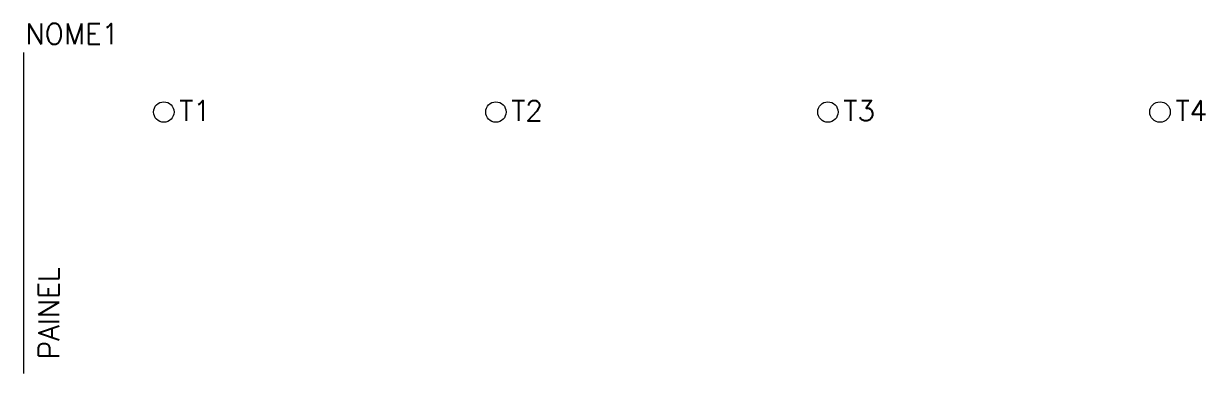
# Model space of a CAD drawing. Extents: x 388 to 504, y 323 to 357.
import ezdxf
from ezdxf.enums import TextEntityAlignment as Align

# ---------------------------------------------------------------- set-up
doc = ezdxf.new("R2010")
doc.units = 0
doc.header["$MEASUREMENT"] = 0
doc.layers.get('0').update_dxf_attribs({"linetype": 'CONTINUOUS'})
doc.styles.add('ROMANS', font='romans')

msp = doc.modelspace()

# ---------------------------------------------------------------- linework, layer by layer
at = {"color": 7}
msp.add_line((388.38, 354.56), (388.38, 323.16), dxfattribs=at)
for centre in [(402.09, 348.74), (434.57, 348.74), (467.04, 348.74), (499.52, 348.74)]:
    msp.add_circle(centre, 1)

# ---------------------------------------------------------------- texts
at = {"lineweight": -3, "style": 'ROMANS'}
msp.add_attdef('NOME1', text='', height=2, dxfattribs=at).set_placement((397.72, 356.39), align=Align.MIDDLE_RIGHT)
for tag, p in [('T1', (403.6, 348.87)), ('T2', (436.08, 348.87)), ('T3', (468.56, 348.87)), ('T4', (501.04, 348.87))]:
    msp.add_attdef(tag, text='', height=2, dxfattribs=at).set_placement(p, align=Align.MIDDLE_LEFT)
msp.add_attdef('PAINEL', text='', height=2, rotation=90, dxfattribs=at).set_placement((390.85, 333.55), align=Align.MIDDLE_RIGHT)

doc.saveas('drawing.dxf')
